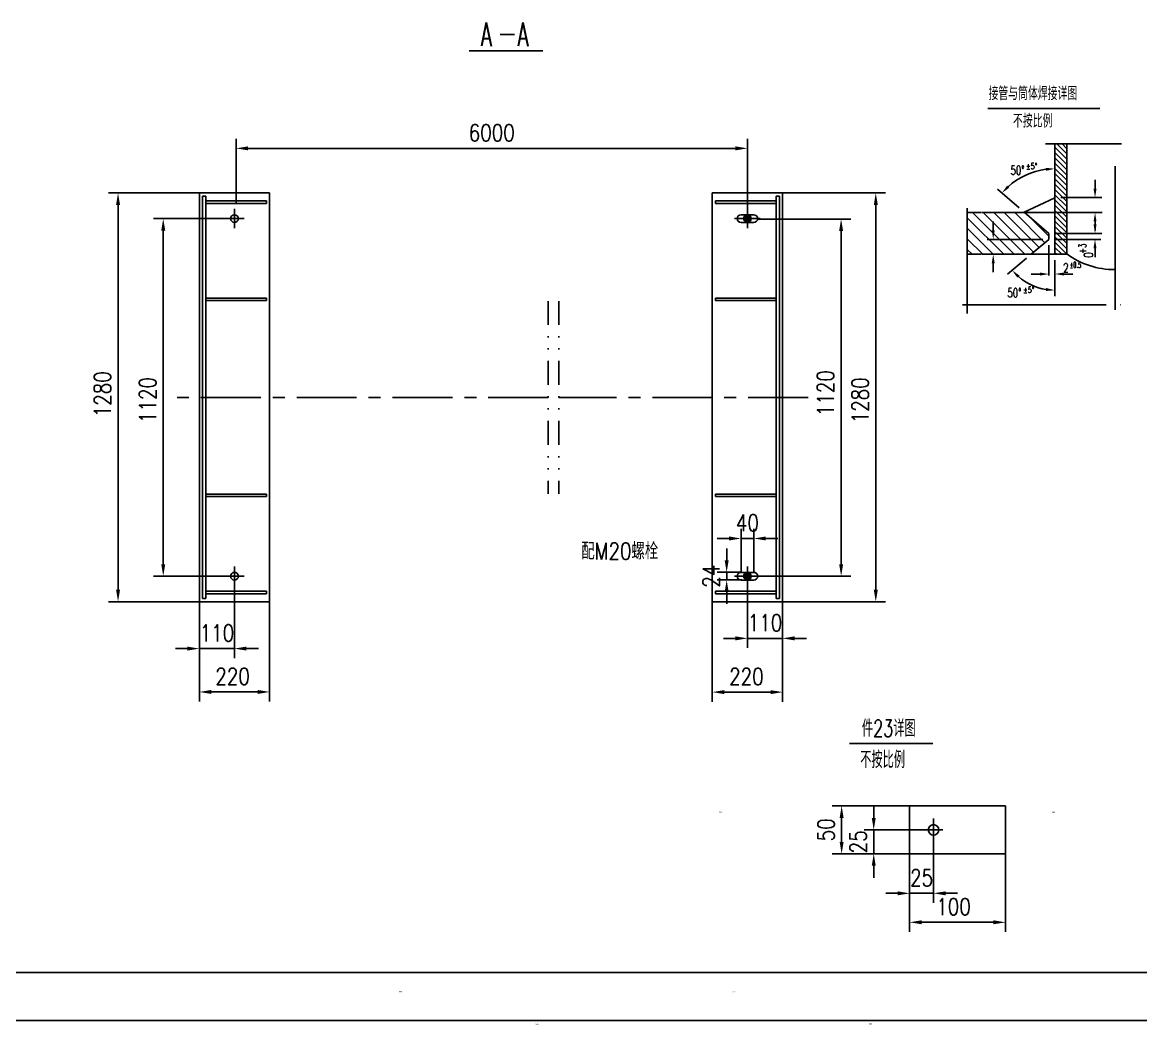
# Model space of a CAD drawing. Header units: millimetres. Extents: x -7118 to 19537, y -1001 to 8760.
# Drawn here: x 3127 to 6630, y -163 to 2976 of the extents above; entities that cross this region are included whole.
import ezdxf

# ---------------------------------------------------------------- set-up
doc = ezdxf.new("R2010")
doc.units = ezdxf.units.MM
doc.header["$LTSCALE"] = 15
for name, pattern in [('ACAD_ISO10W100', [18.7, 12, -3, 0.7, -3]), ('CENTER', [2, 1.25, -0.25, 0.25, -0.25]), ('DASHEDX2', [38.1, 25.4, -12.7]), ('DIVIDE', [1.25, 0.5, -0.25, 0, -0.25, 0, -0.25]), ('DIVIDE-M', [39, 30, -3, 0, -3, 0, -3])]:
    doc.linetypes.add(name, pattern=pattern)
doc.layers.get('0').update_dxf_attribs({"color": 3, "linetype": 'CONTINUOUS'})
doc.layers.get('DEFPOINTS').update_dxf_attribs({"linetype": 'CONTINUOUS'})
for name, color, linetype in [('2细线层', 2, 'CONTINUOUS'), ('5剖面线层', 2, 'CONTINUOUS'), ('6文字层', 2, 'CONTINUOUS'), ('7标注层', 2, 'CONTINUOUS'), ('LAYER3', 3, 'DASHEDX2'), ('图框层', 7, 'CONTINUOUS')]:
    doc.layers.add(name, color=color, linetype=linetype)
doc.styles.add('HZ1', font='txt.shx', dxfattribs={"width": 0.7, "height": 4, "bigfont": 'hz.shx'})
doc.styles.add('HZJ', font='txt', dxfattribs={"bigfont": 'hzj'})
doc.styles.add('PC_TEXTSTYLE', font='txt.shx', dxfattribs={"width": 0.8, "bigfont": 'hzfs.shx'})
doc.styles.add('ROMANC', font='ROMANC', dxfattribs={"width": 0.7, "height": 3})
doc.dimstyles.new('TH_GBDIM', dxfattribs={"dimscale": 15, "dimtxt": 3.5, "dimasz": 2.5, "dimexe": 2, "dimexo": 0, "dimgap": 1.5, "dimtad": 1, "dimdec": 1, "dimzin": 0, "dimdsep": 46, "dimtxsty": 'PC_TEXTSTYLE', "dimcen": 2.5, "dimadec": 0, "dimazin": 0, "dimtfac": 0.714286, "dimtdec": 4, "dimtmove": 0, "dimatfit": 3, "dimfxl": 0, "dimtolj": 1, "dimtzin": 0, "dimarcsym": 0})

# ---------------------------------------------------------------- blocks, each defined once
blk = doc.blocks.new('*D244')
at = {"layer": '7标注层', "color": 0, "lineweight": -2, "ltscale": 10}
for p, q in [((5333.4, 1290.7), (5333.4, 1328.2)), ((5381.3, 1253.2), (5303.4, 1253.2)), ((5381.3, 1229.2), (5303.4, 1229.2)), ((5333.4, 1253.2), (5333.4, 1229.2)), ((5333.4, 1191.7), (5333.4, 1154.2))]:
    blk.add_line(p, q, dxfattribs=at)
at = {"layer": '7标注层', "color": 0, "ltscale": 10}
for points in [[(5327.1, 1290.7), (5339.6, 1290.7), (5333.4, 1253.2)], [(5327.1, 1191.7), (5339.6, 1191.7), (5333.4, 1229.2)]]:
    blk.add_solid(points, dxfattribs=at)
at = {"layer": 'DEFPOINTS', "color": 0, "ltscale": 10}
for p in [(5333.4, 1229.2), (5381.3, 1253.2), (5381.3, 1229.2)]:
    blk.add_point(p, dxfattribs=at)
at = {"layer": '7标注层', "color": 0, "ltscale": 10, "insert": (5284.6, 1241.2), "char_height": 52.5, "attachment_point": 5, "rotation": 90, "style": 'PC_TEXTSTYLE'}
blk.add_mtext('\\A1;24', dxfattribs=at)
blk = doc.blocks.new('*D245')
at = {"layer": '7标注层', "color": 0, "lineweight": -2, "ltscale": 10}
for p, q in [((5378.3, 1253.2), (5378.3, 1389.2)), ((5418.3, 1253.2), (5418.3, 1389.2)), ((5340.8, 1359.2), (5303.3, 1359.2)), ((5378.3, 1359.2), (5418.3, 1359.2)), ((5455.8, 1359.2), (5493.3, 1359.2))]:
    blk.add_line(p, q, dxfattribs=at)
at = {"layer": '7标注层', "color": 0, "ltscale": 10}
for points in [[(5340.8, 1365.5), (5340.8, 1353), (5378.3, 1359.2)], [(5455.8, 1365.5), (5455.8, 1353), (5418.3, 1359.2)]]:
    blk.add_solid(points, dxfattribs=at)
at = {"layer": 'DEFPOINTS', "color": 0, "ltscale": 10}
for p in [(5418.3, 1359.2), (5378.3, 1253.2), (5418.3, 1253.2)]:
    blk.add_point(p, dxfattribs=at)
at = {"layer": '7标注层', "color": 0, "ltscale": 10, "insert": (5398.3, 1408), "char_height": 52.5, "attachment_point": 5, "style": 'PC_TEXTSTYLE'}
blk.add_mtext('\\A1;40', dxfattribs=at)
blk = doc.blocks.new('*D246')
at = {"layer": '7标注层', "color": 0, "lineweight": -2, "ltscale": 10}
for p, q in [((3761.8, 2361.2), (3538.6, 2361.2)), ((3568.6, 2323.7), (3568.6, 1278.7)), ((3761.8, 1241.2), (3538.6, 1241.2))]:
    blk.add_line(p, q, dxfattribs=at)
at = {"layer": '7标注层', "color": 0, "ltscale": 10}
for points in [[(3562.4, 2323.7), (3574.9, 2323.7), (3568.6, 2361.2)], [(3562.4, 1278.7), (3574.9, 1278.7), (3568.6, 1241.2)]]:
    blk.add_solid(points, dxfattribs=at)
at = {"layer": 'DEFPOINTS', "color": 0, "ltscale": 10}
for p in [(3761.8, 2361.2), (3568.6, 1241.2), (3761.8, 1241.2)]:
    blk.add_point(p, dxfattribs=at)
at = {"layer": '7标注层', "color": 0, "ltscale": 10, "insert": (3519.9, 1792.8), "char_height": 52.5, "attachment_point": 5, "rotation": 90, "style": 'PC_TEXTSTYLE'}
blk.add_mtext('\\A1;1120', dxfattribs=at)
blk = doc.blocks.new('*D247')
at = {"layer": '7标注层', "color": 0, "lineweight": -2, "ltscale": 10}
for p, q in [((3681.8, 2441.2), (3397.1, 2441.2)), ((3427.1, 2403.7), (3427.1, 1198.7)), ((3681.8, 1161.2), (3397.1, 1161.2))]:
    blk.add_line(p, q, dxfattribs=at)
at = {"layer": '7标注层', "color": 0, "ltscale": 10}
for points in [[(3420.9, 2403.7), (3433.4, 2403.7), (3427.1, 2441.2)], [(3420.9, 1198.7), (3433.4, 1198.7), (3427.1, 1161.2)]]:
    blk.add_solid(points, dxfattribs=at)
at = {"layer": 'DEFPOINTS', "color": 0, "ltscale": 10}
for p in [(3681.8, 2441.2), (3427.1, 1161.2), (3681.8, 1161.2)]:
    blk.add_point(p, dxfattribs=at)
at = {"layer": '7标注层', "color": 0, "ltscale": 10, "insert": (3378.4, 1810.9), "char_height": 52.5, "attachment_point": 5, "rotation": 90, "style": 'PC_TEXTSTYLE'}
blk.add_mtext('\\A1;1280', dxfattribs=at)
blk = doc.blocks.new('*D248')
at = {"layer": '7标注层', "color": 0, "lineweight": -2, "ltscale": 10}
for p, q in [((3681.8, 1211.2), (3681.8, 984.3)), ((3791.8, 1211.2), (3791.8, 984.3)), ((3644.3, 1014.3), (3606.8, 1014.3)), ((3791.8, 1014.3), (3681.8, 1014.3)), ((3829.3, 1014.3), (3866.8, 1014.3))]:
    blk.add_line(p, q, dxfattribs=at)
at = {"layer": '7标注层', "color": 0, "ltscale": 10}
for points in [[(3644.3, 1020.6), (3644.3, 1008.1), (3681.8, 1014.3)], [(3829.3, 1020.6), (3829.3, 1008.1), (3791.8, 1014.3)]]:
    blk.add_solid(points, dxfattribs=at)
at = {"layer": 'DEFPOINTS', "color": 0, "ltscale": 10}
for p in [(3681.8, 1211.2), (3791.8, 1211.2), (3681.8, 1014.3)]:
    blk.add_point(p, dxfattribs=at)
at = {"layer": '7标注层', "color": 0, "ltscale": 10, "insert": (3736.8, 1063.1), "char_height": 52.5, "attachment_point": 5, "style": 'PC_TEXTSTYLE'}
blk.add_mtext('\\A1;110', dxfattribs=at)
blk = doc.blocks.new('*D249')
at = {"layer": '7标注层', "color": 0, "lineweight": -2, "ltscale": 10}
for p, q in [((3681.8, 1161.2), (3681.8, 848.6)), ((3901.8, 1161.2), (3901.8, 848.6)), ((3719.3, 878.6), (3864.3, 878.6))]:
    blk.add_line(p, q, dxfattribs=at)
at = {"layer": '7标注层', "color": 0, "ltscale": 10}
for points in [[(3719.3, 884.8), (3719.3, 872.3), (3681.8, 878.6)], [(3864.3, 884.8), (3864.3, 872.3), (3901.8, 878.6)]]:
    blk.add_solid(points, dxfattribs=at)
at = {"layer": 'DEFPOINTS', "color": 0, "ltscale": 10}
for p in [(3681.8, 1161.2), (3901.8, 1161.2), (3901.8, 878.6)]:
    blk.add_point(p, dxfattribs=at)
at = {"layer": '7标注层', "color": 0, "ltscale": 10, "insert": (3785.9, 927.3), "char_height": 52.5, "attachment_point": 5, "style": 'PC_TEXTSTYLE'}
blk.add_mtext('\\A1;220', dxfattribs=at)
blk = doc.blocks.new('*D250')
at = {"layer": '7标注层', "color": 0, "lineweight": -2, "ltscale": 10}
for p, q in [((3796.8, 2408.2), (3796.8, 2611)), ((5398.3, 2391.2), (5398.3, 2611)), ((3834.3, 2581), (5360.8, 2581))]:
    blk.add_line(p, q, dxfattribs=at)
at = {"layer": '7标注层', "color": 0, "ltscale": 10}
for points in [[(3834.3, 2587.2), (3834.3, 2574.7), (3796.8, 2581)], [(5360.8, 2587.2), (5360.8, 2574.7), (5398.3, 2581)]]:
    blk.add_solid(points, dxfattribs=at)
at = {"layer": 'DEFPOINTS', "color": 0, "ltscale": 10}
for p in [(5398.3, 2581), (3796.8, 2408.2), (5398.3, 2391.2)]:
    blk.add_point(p, dxfattribs=at)
at = {"layer": '7标注层', "color": 0, "ltscale": 10, "insert": (4597.6, 2629.7), "char_height": 52.5, "attachment_point": 5, "style": 'PC_TEXTSTYLE'}
blk.add_mtext('\\A1;6000{}{}', dxfattribs=at)
blk = doc.blocks.new('*D257')
at = {"layer": '7标注层', "color": 0, "lineweight": -2, "ltscale": 10}
for p, q in [((5430.2, 2359.7), (5721.8, 2359.7)), ((5691.8, 2322.2), (5691.8, 1278.7)), ((5430.2, 1241.2), (5721.8, 1241.2))]:
    blk.add_line(p, q, dxfattribs=at)
at = {"layer": '7标注层', "color": 0, "ltscale": 10}
for points in [[(5685.6, 2322.2), (5698.1, 2322.2), (5691.8, 2359.7)], [(5685.6, 1278.7), (5698.1, 1278.7), (5691.8, 1241.2)]]:
    blk.add_solid(points, dxfattribs=at)
at = {"layer": 'DEFPOINTS', "color": 0, "ltscale": 10}
for p in [(5430.2, 2359.7), (5430.2, 1241.2), (5691.8, 1241.2)]:
    blk.add_point(p, dxfattribs=at)
at = {"layer": '7标注层', "color": 0, "ltscale": 10, "insert": (5643.1, 1814.2), "char_height": 52.5, "attachment_point": 5, "rotation": 90, "style": 'PC_TEXTSTYLE'}
blk.add_mtext('\\A1;1120{}{}', dxfattribs=at)
blk = doc.blocks.new('*D258')
at = {"layer": '7标注层', "color": 0, "lineweight": -2, "ltscale": 10}
for p, q in [((5449.8, 2441.2), (5830.4, 2441.2)), ((5800.4, 1198.7), (5800.4, 2403.7)), ((5508.3, 1161.2), (5830.4, 1161.2))]:
    blk.add_line(p, q, dxfattribs=at)
at = {"layer": '7标注层', "color": 0, "ltscale": 10}
for points in [[(5794.2, 2403.7), (5806.7, 2403.7), (5800.4, 2441.2)], [(5794.2, 1198.7), (5806.7, 1198.7), (5800.4, 1161.2)]]:
    blk.add_solid(points, dxfattribs=at)
at = {"layer": 'DEFPOINTS', "color": 0, "ltscale": 10}
for p in [(5449.8, 2441.2), (5800.4, 2441.2), (5508.3, 1161.2)]:
    blk.add_point(p, dxfattribs=at)
at = {"layer": '7标注层', "color": 0, "ltscale": 10, "insert": (5751.7, 1791.9), "char_height": 52.5, "attachment_point": 5, "rotation": 90, "style": 'PC_TEXTSTYLE'}
blk.add_mtext('\\A1;1280{}{}', dxfattribs=at)
blk = doc.blocks.new('*D259')
at = {"layer": '7标注层', "color": 0, "lineweight": -2, "ltscale": 10}
for p, q in [((5398.3, 1211.2), (5398.3, 1016.4)), ((5508.3, 1211.2), (5508.3, 1016.4)), ((5360.8, 1046.4), (5323.3, 1046.4)), ((5398.3, 1046.4), (5508.3, 1046.4)), ((5545.8, 1046.4), (5583.3, 1046.4))]:
    blk.add_line(p, q, dxfattribs=at)
at = {"layer": '7标注层', "color": 0, "ltscale": 10}
for points in [[(5360.8, 1052.7), (5360.8, 1040.2), (5398.3, 1046.4)], [(5545.8, 1052.7), (5545.8, 1040.2), (5508.3, 1046.4)]]:
    blk.add_solid(points, dxfattribs=at)
at = {"layer": 'DEFPOINTS', "color": 0, "ltscale": 10}
for p in [(5398.3, 1211.2), (5508.3, 1211.2), (5508.3, 1046.4)]:
    blk.add_point(p, dxfattribs=at)
at = {"layer": '7标注层', "color": 0, "ltscale": 10, "insert": (5453.3, 1095.2), "char_height": 52.5, "attachment_point": 5, "style": 'PC_TEXTSTYLE'}
blk.add_mtext('\\A1;110', dxfattribs=at)
blk = doc.blocks.new('*D260')
at = {"layer": '7标注层', "color": 0, "lineweight": -2, "ltscale": 10}
for p, q in [((5288.3, 1161.2), (5288.3, 848.1)), ((5508.3, 1161.2), (5508.3, 848.1)), ((5325.8, 878.1), (5470.8, 878.1))]:
    blk.add_line(p, q, dxfattribs=at)
at = {"layer": '7标注层', "color": 0, "ltscale": 10}
for points in [[(5325.8, 884.3), (5325.8, 871.8), (5288.3, 878.1)], [(5470.8, 884.3), (5470.8, 871.8), (5508.3, 878.1)]]:
    blk.add_solid(points, dxfattribs=at)
at = {"layer": 'DEFPOINTS', "color": 0, "ltscale": 10}
for p in [(5288.3, 1161.2), (5508.3, 1161.2), (5508.3, 878.1)]:
    blk.add_point(p, dxfattribs=at)
at = {"layer": '7标注层', "color": 0, "ltscale": 10, "insert": (5395.2, 926.8), "char_height": 52.5, "attachment_point": 5, "style": 'PC_TEXTSTYLE'}
blk.add_mtext('\\A1;220', dxfattribs=at)
blk = doc.blocks.new('*X271')
at = {"color": 0, "linetype": 'Continuous'}
for p, q in [((656.82, 566.66), (659.11, 568.95)), ((656.82, 568.43), (657.34, 568.95)), ((656.82, 564.89), (660.82, 568.89)), ((656.82, 563.12), (660.82, 567.12)), ((656.82, 561.36), (660.82, 565.36)), ((656.82, 559.59), (660.82, 563.59)), ((656.82, 557.82), (660.82, 561.82)), ((656.82, 556.05), (660.82, 560.05)), ((656.82, 554.29), (660.82, 558.29)), ((656.82, 552.52), (660.82, 556.52)), ((656.82, 550.75), (660.82, 554.75)), ((656.82, 548.98), (660.82, 552.98)), ((656.82, 547.21), (660.82, 551.21)), ((656.82, 545.45), (660.82, 549.45)), ((656.82, 543.68), (660.82, 547.68)), ((656.82, 541.91), (660.82, 545.91)), ((656.82, 540.14), (660.82, 544.14)), ((656.82, 538.38), (660.82, 542.38)), ((656.82, 536.61), (660.82, 540.61)), ((656.82, 534.84), (660.82, 538.84)), ((656.82, 533.07), (660.82, 537.07)), ((657.45, 531.94), (660.82, 535.31)), ((659.22, 531.94), (660.82, 533.54))]:
    blk.add_line(p, q, dxfattribs=at)
blk = doc.blocks.new('*D276')
at = {"layer": '7标注层', "color": 0, "lineweight": -2, "ltscale": 10}
for p, q in [((5906.4, 371.7), (5906.4, 127.2)), ((6206.4, 371.7), (6206.4, 127.2)), ((6168.9, 157.2), (5943.9, 157.2))]:
    blk.add_line(p, q, dxfattribs=at)
at = {"layer": '7标注层', "color": 0, "ltscale": 10}
for points in [[(5943.9, 163.5), (5943.9, 151), (5906.4, 157.2)], [(6168.9, 163.5), (6168.9, 151), (6206.4, 157.2)]]:
    blk.add_solid(points, dxfattribs=at)
at = {"layer": 'DEFPOINTS', "color": 0, "ltscale": 10}
for p in [(5906.4, 371.7), (6206.4, 371.7), (5906.4, 157.2)]:
    blk.add_point(p, dxfattribs=at)
at = {"layer": '7标注层', "color": 0, "ltscale": 10, "insert": (6043.9, 206), "char_height": 52.5, "attachment_point": 5, "style": 'PC_TEXTSTYLE'}
blk.add_mtext('\\A1;100{}{}', dxfattribs=at)
blk = doc.blocks.new('*D277')
at = {"layer": '7标注层', "color": 0, "lineweight": -2, "ltscale": 10}
for p, q in [((5906.4, 521.7), (5663.4, 521.7)), ((5693.4, 484.2), (5693.4, 409.2)), ((5906.4, 371.7), (5663.4, 371.7))]:
    blk.add_line(p, q, dxfattribs=at)
at = {"layer": '7标注层', "color": 0, "ltscale": 10}
for points in [[(5687.2, 484.2), (5699.7, 484.2), (5693.4, 521.7)], [(5687.2, 409.2), (5699.7, 409.2), (5693.4, 371.7)]]:
    blk.add_solid(points, dxfattribs=at)
at = {"layer": 'DEFPOINTS', "color": 0, "ltscale": 10}
for p in [(5906.4, 521.7), (5693.4, 371.7), (5906.4, 371.7)]:
    blk.add_point(p, dxfattribs=at)
at = {"layer": '7标注层', "color": 0, "ltscale": 10, "insert": (5644.7, 446.7), "char_height": 52.5, "attachment_point": 5, "rotation": 90, "style": 'PC_TEXTSTYLE'}
blk.add_mtext('\\A1;50{}{}', dxfattribs=at)
blk = doc.blocks.new('*D278')
at = {"layer": '7标注层', "color": 0, "lineweight": -2, "ltscale": 10}
for p, q in [((5793.9, 484.2), (5793.9, 521.7)), ((5942.4, 446.7), (5763.9, 446.7)), ((5793.9, 446.7), (5793.9, 371.7)), ((5952.2, 371.7), (5763.9, 371.7)), ((5793.9, 334.2), (5793.9, 296.7))]:
    blk.add_line(p, q, dxfattribs=at)
at = {"layer": '7标注层', "color": 0, "ltscale": 10}
for points in [[(5787.7, 484.2), (5800.2, 484.2), (5793.9, 446.7)], [(5787.7, 334.2), (5800.2, 334.2), (5793.9, 371.7)]]:
    blk.add_solid(points, dxfattribs=at)
at = {"layer": 'DEFPOINTS', "color": 0, "ltscale": 10}
for p in [(5942.4, 446.7), (5793.9, 371.7), (5952.2, 371.7)]:
    blk.add_point(p, dxfattribs=at)
at = {"layer": '7标注层', "color": 0, "ltscale": 10, "insert": (5745.2, 409.2), "char_height": 52.5, "attachment_point": 5, "rotation": 90, "style": 'PC_TEXTSTYLE'}
blk.add_mtext('\\A1;25{}{}', dxfattribs=at)
blk = doc.blocks.new('*D279')
at = {"layer": '7标注层', "color": 0, "lineweight": -2, "ltscale": 10}
for p, q in [((5981.4, 430.2), (5981.4, 218)), ((5906.4, 417.5), (5906.4, 218)), ((5868.9, 248), (5831.4, 248)), ((5981.4, 248), (5906.4, 248)), ((6018.9, 248), (6056.4, 248))]:
    blk.add_line(p, q, dxfattribs=at)
at = {"layer": '7标注层', "color": 0, "ltscale": 10}
for points in [[(5868.9, 254.2), (5868.9, 241.7), (5906.4, 248)], [(6018.9, 254.2), (6018.9, 241.7), (5981.4, 248)]]:
    blk.add_solid(points, dxfattribs=at)
at = {"layer": 'DEFPOINTS', "color": 0, "ltscale": 10}
for p in [(5981.4, 430.2), (5906.4, 417.5), (5906.4, 248)]:
    blk.add_point(p, dxfattribs=at)
at = {"layer": '7标注层', "color": 0, "ltscale": 10, "insert": (5943.9, 296.7), "char_height": 52.5, "attachment_point": 5, "style": 'PC_TEXTSTYLE'}
blk.add_mtext('\\A1;25{}{}', dxfattribs=at)

msp = doc.modelspace()

# ---------------------------------------------------------------- hatches: boundary and pattern name
at = {"layer": '5剖面线层', "ltscale": 10}
h = msp.add_hatch(color=256, dxfattribs=at)
h.paths.add_polyline_path([(5398.32521, 2373.16365, 0.4142135624), (5386.32521, 2361.16365), (5398.32521, 2361.16365)])
h.paths.add_polyline_path([(5398.32521, 2361.16365), (5386.32521, 2361.16365, 0.4142135624), (5398.32521, 2349.16365)])
h.paths.add_polyline_path([(5410.32521, 2361.16365), (5398.32521, 2361.16365), (5398.32521, 2349.16365, 0.4142135624)])
h.paths.add_polyline_path([(5398.32521, 2373.16365), (5398.32521, 2361.16365), (5410.32521, 2361.16365, 0.4142135624)])
h = msp.add_hatch(color=256, dxfattribs=at)
h.paths.add_polyline_path([(5398.32521, 1253.16365, 0.4142135624), (5386.32521, 1241.16365), (5398.32521, 1241.16365)])
h.paths.add_polyline_path([(5398.32521, 1241.16365), (5386.32521, 1241.16365, 0.4142135624), (5398.32521, 1229.16365)])
h.paths.add_polyline_path([(5410.32521, 1241.16365), (5398.32521, 1241.16365), (5398.32521, 1229.16365, 0.4142135624)])
h.paths.add_polyline_path([(5398.32521, 1253.16365), (5398.32521, 1241.16365), (5410.32521, 1241.16365, 0.4142135624)])

# ---------------------------------------------------------------- linework, layer by layer
at = {"ltscale": 10}
for p, q in [((4623.90512, 2937.45719), (4668.53298, 2937.45719)), ((4526.95496, 2886.71093), (4757.78868, 2886.71093)), ((6361.38458, 2594.77853), (6361.38458, 2249.3593)), ((6398.71791, 2594.77853), (6398.71791, 2249.3593)), ((3901.80243, 2441.16365), (3681.80243, 2441.16365)), ((3681.80243, 2441.16365), (3681.80243, 1161.16365)), ((3691.80243, 2431.16365), (3701.80243, 2431.16365)), ((3691.80243, 2431.16365), (3691.80243, 1171.16365)), ((3701.80243, 2431.16365), (3701.80243, 1171.16365)), ((3901.80243, 2441.16365), (3901.80243, 1161.16365)), ((5288.32521, 2441.16365), (5508.32521, 2441.16365)), ((5288.32521, 2441.16365), (5288.32521, 1161.16365)), ((5498.32521, 2431.16365), (5488.32521, 2431.16365)), ((5488.32521, 2431.16365), (5488.32521, 1171.16365)), ((5498.32521, 2431.16365), (5498.32521, 1171.16365)), ((5508.32521, 2441.16365), (5508.32521, 1161.16365)), ((6263.03529, 2380.02597), (6361.38458, 2426.53745)), ((3701.80243, 2416.16365), (3891.80243, 2416.16365)), ((3701.80243, 2408.16365), (3891.80243, 2408.16365)), ((3891.80243, 2408.16365), (3891.80243, 2416.16365)), ((5488.32521, 2416.16365), (5298.32521, 2416.16365)), ((5298.32521, 2408.16365), (5298.32521, 2416.16365)), ((5488.32521, 2408.16365), (5298.32521, 2408.16365)), ((5418.32521, 2373.16365), (5378.32521, 2373.16365)), ((5418.32521, 2349.16365), (5378.32521, 2349.16365)), ((6088.06897, 2380.02597), (6131.91933, 2380.02597)), ((6133.9744, 2380.02597), (6264.13651, 2380.02597)), ((6265.00355, 2380.9568), (6341.9174, 2314.69264)), ((6342.71791, 2314.69264), (6342.71791, 2296.02597)), ((6342.71791, 2296.02597), (6287.10274, 2249.3593)), ((6088.06897, 2249.3593), (6131.91933, 2249.3593)), ((6133.9744, 2249.3593), (6399.66623, 2249.3593)), ((3701.80243, 2112.16365), (3891.80243, 2112.16365)), ((3701.80243, 2104.16365), (3891.80243, 2104.16365)), ((3891.80243, 2104.16365), (3891.80243, 2112.16365)), ((5488.32521, 2112.16365), (5298.32521, 2112.16365)), ((5298.32521, 2104.16365), (5298.32521, 2112.16365)), ((5488.32521, 2104.16365), (5298.32521, 2104.16365)), ((3701.80243, 1498.16365), (3891.80243, 1498.16365)), ((3701.80243, 1490.16365), (3891.80243, 1490.16365)), ((3891.80243, 1498.16365), (3891.80243, 1490.16365)), ((5488.32521, 1498.16365), (5298.32521, 1498.16365)), ((5298.32521, 1498.16365), (5298.32521, 1490.16365)), ((5488.32521, 1490.16365), (5298.32521, 1490.16365)), ((5418.32521, 1253.16365), (5378.32521, 1253.16365)), ((5418.32521, 1229.16365), (5378.32521, 1229.16365)), ((3701.80243, 1194.16365), (3891.80243, 1194.16365)), ((3891.80243, 1194.16365), (3891.80243, 1186.16365)), ((5488.32521, 1194.16365), (5298.32521, 1194.16365)), ((5298.32521, 1194.16365), (5298.32521, 1186.16365)), ((3901.80243, 1161.16365), (3681.80243, 1161.16365)), ((3691.80243, 1171.16365), (3701.80243, 1171.16365)), ((3701.80243, 1186.16365), (3891.80243, 1186.16365)), ((5288.32521, 1161.16365), (5508.32521, 1161.16365)), ((5488.32521, 1186.16365), (5298.32521, 1186.16365)), ((5498.32521, 1171.16365), (5488.32521, 1171.16365)), ((5906.40581, 521.70991), (5906.40581, 371.70991)), ((6206.40581, 521.70991), (5906.40581, 521.70991)), ((6206.40581, 371.70991), (6206.40581, 521.70991)), ((5906.40581, 371.70991), (6206.40581, 371.70991))]:
    msp.add_line(p, q, dxfattribs=at)
at = {"color": 2, "linetype": 'DIVIDE-M'}
for p, q in [((6569.76598, 2594.77853), (6331.53194, 2594.77853)), ((6549.69831, 2075.40014), (6549.69831, 2610.6174)), ((6086.87523, 2393.34508), (6086.87523, 2064.24222)), ((6072.31966, 2091.41899), (6569.76598, 2091.41899))]:
    msp.add_line(p, q, dxfattribs=at)
at = {"color": 2, "linetype": 'Continuous'}
for p, q in [((6181.19654, 2453.15969), (6249.10482, 2394.65416)), ((6487.12137, 2454.58679), (6487.12137, 2482.58679)), ((6380.05124, 2426.58679), (6508.18273, 2426.58679)), ((6088.06897, 2362.56477), (6201.27444, 2249.3593)), ((6103.60609, 2380.02597), (6234.27276, 2249.3593)), ((6136.60441, 2380.02597), (6267.27107, 2249.3593)), ((6168.21619, 2324.02597), (6168.21619, 2352.02597)), ((6169.60272, 2380.02597), (6294.26203, 2255.36666)), ((6202.60104, 2380.02597), (6312.20468, 2270.42233)), ((6235.59936, 2380.02597), (6330.14733, 2285.478)), ((6261.63833, 2380.02597), (6509.36294, 2380.02597)), ((6284.23826, 2364.38538), (6342.71791, 2305.90573)), ((6487.12137, 2352.02597), (6487.12137, 2324.02597)), ((6088.06897, 2329.56646), (6168.27612, 2249.3593)), ((6361.38458, 2314.69264), (6505.69155, 2314.69264)), ((6361.38458, 2314.69264), (6508.18273, 2314.69264)), ((6088.06897, 2296.56814), (6135.27781, 2249.3593)), ((6324.05124, 2296.02597), (6149.54953, 2296.02597)), ((6342.71791, 2277.3593), (6342.71791, 2182.28932)), ((6361.38458, 2296.02597), (6505.69155, 2296.02597)), ((6088.06897, 2263.56982), (6102.27949, 2249.3593)), ((6487.02488, 2268.02597), (6487.02488, 2240.02597)), ((6168.21619, 2221.3593), (6168.21619, 2193.3593)), ((6213.04661, 2187.21883), (6272.80325, 2237.3606)), ((6361.38458, 2230.69264), (6361.38458, 2182.28932)), ((6361.38458, 2118.0477), (6361.38458, 2230.69264)), ((6314.71791, 2187.35639), (6286.71791, 2187.35639)), ((6389.38458, 2187.35639), (6417.38458, 2187.35639))]:
    msp.add_line(p, q, dxfattribs=at)
at = {"color": 1, "linetype": 'ACAD_ISO10W100', "ltscale": 10}
for p, q in [((3791.80243, 2391.16365), (3791.80243, 2331.16365)), ((5398.32521, 2391.16365), (5398.32521, 2331.16365)), ((3821.80243, 2361.16365), (3761.80243, 2361.16365)), ((5438.32521, 2361.16365), (5358.32521, 2361.16365)), ((3791.80243, 1211.16365), (3791.80243, 1271.16365)), ((5398.32521, 1211.16365), (5398.32521, 1271.16365)), ((3821.80243, 1241.16365), (3761.80243, 1241.16365)), ((5438.32521, 1241.16365), (5358.32521, 1241.16365))]:
    msp.add_line(p, q, dxfattribs=at)
at = {"color": 2, "linetype": 'DIVIDE', "ltscale": 10}
for p, q in [((4774.28891, 2102.8336), (4774.28891, 1498.70863)), ((4807.87599, 2102.8336), (4807.87599, 1498.70863))]:
    msp.add_line(p, q, dxfattribs=at)
at = {"color": 2, "linetype": 'CENTER', "ltscale": 10}
for p, q in [((4774.28891, 1800.77112), (3601.80243, 1801.16365)), ((5588.32521, 1801.16365), (4807.87599, 1801.16365)), ((5981.40581, 482.70991), (5981.40581, 407.70991)), ((5942.40581, 446.70991), (6009.90581, 446.70991))]:
    msp.add_line(p, q, dxfattribs=at)
at = {"ltscale": 10}
for centre, radius in [((3791.80243, 2361.16365), 12), ((5398.32521, 2361.16365), 12), ((3791.80243, 1241.16365), 12), ((5398.32521, 1241.16365), 12), ((5981.40581, 446.70991), 16.5)]:
    msp.add_circle(centre, radius, dxfattribs=at)
at = {"color": 2, "linetype": 'Continuous'}
for centre, radius, start, end in [((6361.38458, 2297.92093), 219.17109, 97.32475619, 131.92910993), ((6361.38458, 2311.68916), 174.9748, 229.17845608, 260.82154392)]:
    msp.add_arc(centre, radius, start, end, dxfattribs=at)
at = {"ltscale": 10}
for centre, start, end in [((5378.32521, 2361.16365), 90, 270), ((5418.32521, 2361.16365), 270, 90), ((5378.32521, 1241.16365), 90, 270), ((5418.32521, 1241.16365), 270, 90)]:
    msp.add_arc(centre, 12, start, end, dxfattribs=at)
at = {"color": 2, "linetype": 'Continuous'}
for points in [[(6333.73985, 2510.64633), (6333.14367, 2519.9606), (6361.38458, 2517.09202)], [(6218.26584, 2457.71253), (6211.5984, 2464.24371), (6195.33858, 2440.97579)], [(6491.78804, 2454.58679), (6482.45471, 2454.58679), (6487.12137, 2426.58679)], [(6491.78804, 2352.02597), (6482.45471, 2352.02597), (6487.12137, 2380.02597)], [(6172.88286, 2324.02597), (6163.54953, 2324.02597), (6168.21619, 2296.02597)], [(6491.78804, 2342.69264), (6482.45471, 2342.69264), (6487.12137, 2314.69264)], [(6491.69155, 2268.02597), (6482.35822, 2268.02597), (6487.02488, 2296.02597)], [(6172.88286, 2221.3593), (6163.54953, 2221.3593), (6168.21619, 2249.3593)], [(6250.32605, 2182.55319), (6243.67924, 2176.00102), (6227.34611, 2199.21753)], [(6314.71791, 2192.02305), (6314.71791, 2182.68972), (6342.71791, 2187.35639)], [(6389.38458, 2192.02305), (6389.38458, 2182.68972), (6361.38458, 2187.35639)], [(6333.84773, 2143.60639), (6333.10096, 2134.30298), (6361.38458, 2136.71436)]]:
    msp.add_solid(points, dxfattribs=at)
at = {"layer": '2细线层', "ltscale": 10}
msp.add_line((-375, -150), (12240, -150), dxfattribs=at)
at = {"layer": '6文字层'}
msp.add_line((6151.55375, 2706.23768), (6501.91188, 2706.23768), dxfattribs=at)
msp.add_arc((6548.65571, 2456.26704), 254.96799, 233.86196346, 270.2342917, dxfattribs=at)
at = {"layer": 'LAYER3', "color": 3, "linetype": 'Continuous'}
msp.add_line((5718.15581, 716.71306), (5979.15581, 716.71306), dxfattribs=at)
at = {"layer": '图框层', "ltscale": 10}
msp.add_line((0, 0), (12090, 0), dxfattribs=at)

# ---------------------------------------------------------------- block references
at = {"color": 2, "linetype": 'Continuous', "xscale": -9.3333333100054, "yscale": 9.333333310000853, "zscale": 9.33333331, "rotation": 180}
msp.add_blockref('*X271', (231.0971, 7559.57031), dxfattribs=at)

# ---------------------------------------------------------------- texts
at = {"color": 2, "linetype": 'Continuous'}
for s, height, style, width, p in [('接管与筒体焊接详图', 41.999999, 'HZJ', 0.7, (6153.50196, 2731.87651)), ('不按比例', 42, 'HZJ', 0.7, (6230.02837, 2646.06262)), ('%%P5%%D', 18.666667, 'HZJ', 0.7, (6270.8972, 2515.81105)), ('%%P0.5', 18.666667, 'ROMANC', 0.5, (6408.15645, 2206.62817)), ('%%P5%%D', 18.666667, 'ROMANC', 0.7, (6261.60341, 2128.38632))]:
    msp.add_text(s, height=height, dxfattribs=dict(at, style=style, width=width)).set_placement(p)
at = {"color": 2, "linetype": 'Continuous', "style": 'ROMANC', "width": 0.7}
for s, height, p in [('+3', 23.333333, (6459.48359, 2250.82429)), ('0', 28, (6480.47522, 2238.68884))]:
    msp.add_text(s, height=height, rotation=90, dxfattribs=at).set_placement(p)
at = {"color": 2, "style": 'PC_TEXTSTYLE', "width": 0.8}
msp.add_text('配M20螺栓', height=52.5, dxfattribs=at).set_placement((4877.93831, 1293.34749))
at = {"color": 3, "linetype": 'ByBlock', "char_height": 4, "attachment_point": 5}
for insert in [(5313.86374, 501.56646), (6357.37993, 501.56646), (5741.373, 400.49188), (4312.34364, -60.16282), (5355.85983, -60.16282), (4739.8529, -161.2374), (5783.36909, -161.2374)]:
    msp.add_mtext('\\A1343', dxfattribs=dict(at, insert=insert))
at = {"layer": '6文字层', "ltscale": 10, "style": 'HZ1', "width": 0.6}
msp.add_text('A  A', height=75, dxfattribs=at).set_placement((4563.11141, 2900.52714))
at = {"layer": '7标注层', "ltscale": 10, "width": 0.7}
for s, style, p in [('50%%d', 'HZJ', (6222.49341, 2498.43903)), ('2', 'ROMANC', (6387.40629, 2192.91678)), ('50%%D', 'ROMANC', (6212.5926, 2114.67493))]:
    msp.add_text(s, height=28, dxfattribs=dict(at, style=style)).set_placement(p)
at = {"layer": 'LAYER3', "color": 2, "linetype": 'ByBlock', "style": 'HZ1', "width": 0.7}
for s, height, p in [('件23详图', 52.800073, (5756.84363, 738.0994)), ('不按比例', 52.8, (5751.55696, 640.00962))]:
    msp.add_text(s, height=height, dxfattribs=at).set_placement(p)

# ---------------------------------------------------------------- dimensions: what is measured, and where the dimension line sits
at = {"layer": '7标注层', "ltscale": 10}
dim = msp.add_linear_dim(base=(5398.32521, 2580.97289), p1=(3796.80243, 2408.16365), p2=(5398.32521, 2391.16365), text='6000{}{}', dimstyle='TH_GBDIM', override={"dimgap": 1.5, "dimtad": 1, "dimdec": 0, "dimlfac": 1, "dimse1": 0, "dimse2": 0, "dimsd1": 0, "dimsd2": 0}, dxfattribs=at)
dim.commit()
dim.dimension.update_dxf_attribs({"geometry": '*D250', "text_midpoint": (4597.56382, 2580.97289), "dimtype": 160})
for base, p1, p2, picture, middle in [((3427.1331, 1161.16365), (3681.80243, 2441.16365), (3681.80243, 1161.16365), '*D247', (3427.1331, 1810.8707)), ((3568.62907, 1241.16365), (3761.80243, 2361.16365), (3761.80243, 1241.16365), '*D246', (3568.62907, 1792.82982)), ((5333.35249, 1229.16365), (5381.25109, 1253.16365), (5381.25109, 1229.16365), '*D244', (5333.35249, 1241.16365))]:
    dim = msp.add_linear_dim(base=base, p1=p1, p2=p2, angle=90, dimstyle='TH_GBDIM', override={"dimgap": 1.5, "dimtad": 1, "dimdec": 0, "dimlfac": 1, "dimse1": 0, "dimse2": 0, "dimsd1": 0, "dimsd2": 0}, dxfattribs=at)
    dim.commit()
    dim.dimension.update_dxf_attribs({"geometry": picture, "text_midpoint": middle, "dimtype": 160})
for base, p1, p2, angle, text, picture, middle in [((5800.40359, 2441.16365), (5508.32521, 1161.16365), (5449.7811, 2441.16365), 90, '<>{}{}', '*D258', (5800.40359, 1791.92564)), ((5691.82222, 1241.16365), (5430.2344, 2359.6901), (5430.2344, 1241.16365), 90, '1120{}{}', '*D257', (5691.82222, 1814.23083)), ((5693.40581, 371.70991), (5906.40581, 521.70991), (5906.40581, 371.70991), 90, '50{}{}', '*D277', (5693.40581, 446.70991)), ((5793.90581, 371.70991), (5942.40581, 446.70991), (5952.15581, 371.70991), 90, '25{}{}', '*D278', (5793.90581, 409.20991)), ((5906.40581, 247.95991), (5981.40581, 430.20991), (5906.40581, 417.45991), 180, '25{}{}', '*D279', (5943.90581, 247.95991)), ((5906.40581, 157.20991), (6206.40581, 371.70991), (5906.40581, 371.70991), 180, '100{}{}', '*D276', (6043.90581, 157.20991))]:
    dim = msp.add_linear_dim(base=base, p1=p1, p2=p2, angle=angle, text=text, dimstyle='TH_GBDIM', override={"dimgap": 1.5, "dimtad": 1, "dimdec": 0, "dimlfac": 1, "dimse1": 0, "dimse2": 0, "dimsd1": 0, "dimsd2": 0}, dxfattribs=at)
    dim.commit()
    dim.dimension.update_dxf_attribs({"geometry": picture, "text_midpoint": middle, "dimtype": 160})
for base, p1, p2, picture, middle in [((5418.32521, 1359.24772), (5378.32521, 1253.16365), (5418.32521, 1253.16365), '*D245', (5398.32521, 1359.24772)), ((3681.80243, 1014.3475), (3791.80243, 1211.16365), (3681.80243, 1211.16365), '*D248', (3736.80243, 1014.3475)), ((5508.32521, 1046.41979), (5398.32521, 1211.16365), (5508.32521, 1211.16365), '*D259', (5453.32521, 1046.41979)), ((3901.80243, 878.57244), (3681.80243, 1161.16365), (3901.80243, 1161.16365), '*D249', (3785.87763, 878.57244)), ((5508.32521, 878.08901), (5288.32521, 1161.16365), (5508.32521, 1161.16365), '*D260', (5395.16728, 878.08901))]:
    dim = msp.add_linear_dim(base=base, p1=p1, p2=p2, dimstyle='TH_GBDIM', override={"dimgap": 1.5, "dimtad": 1, "dimdec": 0, "dimlfac": 1, "dimse1": 0, "dimse2": 0, "dimsd1": 0, "dimsd2": 0}, dxfattribs=at)
    dim.commit()
    dim.dimension.update_dxf_attribs({"geometry": picture, "text_midpoint": middle, "dimtype": 160})

doc.saveas('drawing.dxf')
